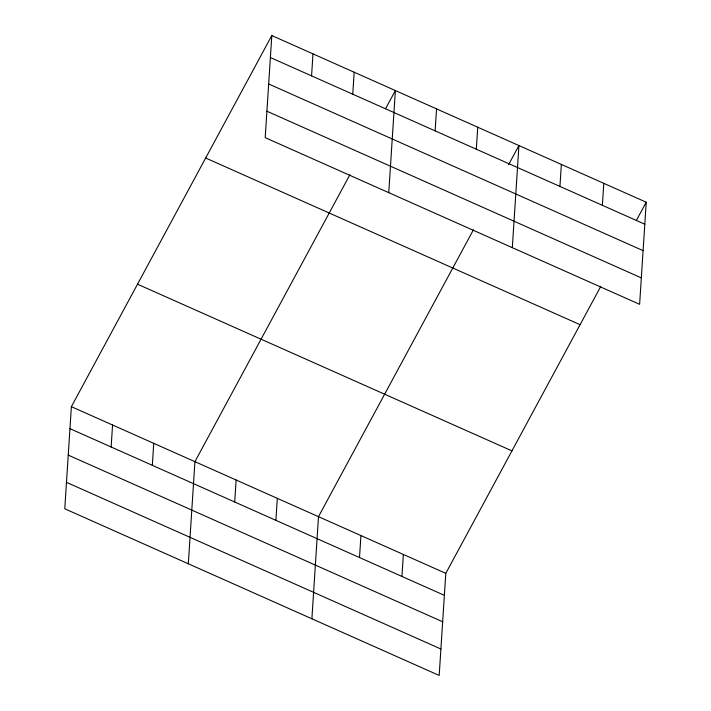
<?xml version="1.0" encoding="UTF-8"?>
<svg xmlns="http://www.w3.org/2000/svg" width="711" height="711" viewBox="0 0 711 711"><rect width="100%" height="100%" fill="white"/><g stroke="black" fill="none" stroke-linecap="round" stroke-linejoin="round"><path stroke-width="1.07" d="M271.806 35.55L265.203 137.658L639.624 304.326L646.228 202.217L271.806 35.55L71.376 406.674L64.772 508.783L439.194 675.45L445.797 573.342L600.759 286.417M111.138 446.997L112.56 425.009M152.323 465.332L153.745 443.344M188.326 563.779L194.93 461.67L349.892 174.746M234.701 501.993L236.123 480.005M275.886 520.328L277.308 498.34M311.569 75.873L312.991 53.885M311.889 618.783L318.492 516.675L473.455 229.751M352.754 94.208L354.176 72.22M359.508 557.548L360.93 535.561M388.766 192.654L395.369 90.555L385.549 108.73M401.937 576.443L403.359 554.456M435.132 130.868L436.554 108.881M476.317 149.203L477.739 127.216M512.32 247.659L518.923 145.551L508.596 164.685M559.939 186.433L561.361 164.445M602.377 205.319L603.799 183.331M636.416 220.401L646.228 202.217M270.384 57.538L644.806 224.205M268.678 83.978L643.1 250.645M266.909 111.218L641.34 277.885M205.666 158.02L580.087 324.687M137.516 284.204L511.938 450.872M71.376 406.674L445.797 573.342M69.954 428.662L444.375 595.329M68.238 455.102L442.669 621.769M66.478 482.342L440.9 649.01"/></g></svg>
